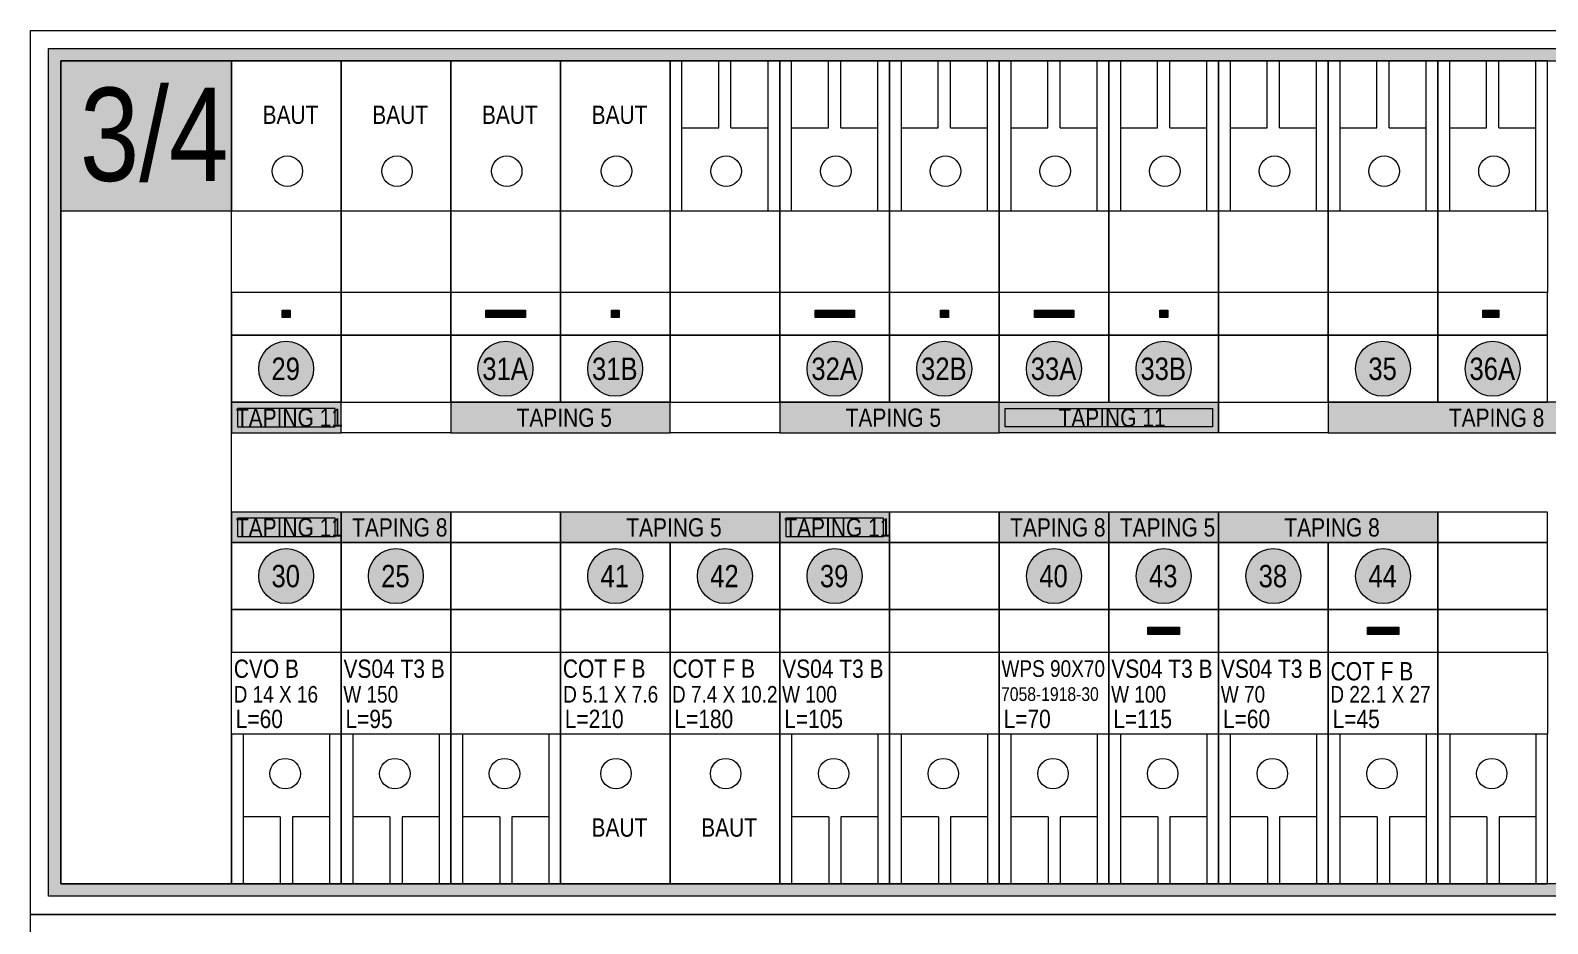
# Model space of a CAD drawing. Extents: x 23087 to 27682, y -101158 to -16840.
# Drawn here: x 27278.2 to 27527.2, y -101014.6 to -100868.1 of the extents above; entities that cross this region are included whole.
import ezdxf
from ezdxf.enums import TextEntityAlignment as Align

# ---------------------------------------------------------------- set-up
doc = ezdxf.new("R2010")
doc.units = 0
doc.header["$LTSCALE"] = 25
doc.header["$MEASUREMENT"] = 0
doc.layers.get('0').update_dxf_attribs({"linetype": 'CONTINUOUS'})
doc.layers.add('frame', color=7, linetype='CONTINUOUS')
doc.layers.add('PENJEPIT', color=7, linetype='CONTINUOUS')
doc.styles.add('721CNBT-ROM', font='swissc.ttf')
doc.styles.add('STYLE1', font='ARIALN.TTF')
doc.styles.add('SWIS', font='swissc.ttf')

msp = doc.modelspace()

# ---------------------------------------------------------------- hatches: boundary and pattern name
at = {"lineweight": 5, "true_color": 0xfb9d05}
h = msp.add_hatch(color=30, dxfattribs=at)
h.paths.add_polyline_path([(27281.24, -100871.1), (27675.24, -100871.1), (27675.24, -101010.1), (27281.24, -101010.1)])
h.paths.add_polyline_path([(27283.24, -100873.1), (27673.24, -100873.1), (27673.24, -101008.1), (27283.24, -101008.1)], flags=16)
at = {"lineweight": 5, "true_color": 0x66ffff}
for points in [[(27311.24, -100873.1), (27283.24, -100873.1), (27283.24, -100897.7), (27311.24, -100897.7)], [(27319.59, -100914), (27320.89, -100914), (27320.89, -100915.2), (27319.59, -100915.2)], [(27353.01, -100914), (27354.3, -100914), (27354.3, -100915.2), (27353.01, -100915.2)], [(27354.3, -100914), (27355.59, -100914), (27355.59, -100915.2), (27354.3, -100915.2)], [(27355.59, -100914), (27356.89, -100914), (27356.89, -100915.2), (27355.59, -100915.2)], [(27356.89, -100914), (27358.18, -100914), (27358.18, -100915.2), (27356.89, -100915.2)], [(27358.18, -100914), (27359.47, -100914), (27359.47, -100915.2), (27358.18, -100915.2)], [(27373.59, -100914), (27374.89, -100914), (27374.89, -100915.2), (27373.59, -100915.2)], [(27407.01, -100914), (27408.3, -100914), (27408.3, -100915.2), (27407.01, -100915.2)], [(27408.3, -100914), (27409.59, -100914), (27409.59, -100915.2), (27408.3, -100915.2)], [(27409.59, -100914), (27410.89, -100914), (27410.89, -100915.2), (27409.59, -100915.2)], [(27410.89, -100914), (27412.18, -100914), (27412.18, -100915.2), (27410.89, -100915.2)], [(27412.18, -100914), (27413.47, -100914), (27413.47, -100915.2), (27412.18, -100915.2)], [(27427.59, -100914), (27428.89, -100914), (27428.89, -100915.2), (27427.59, -100915.2)], [(27443.01, -100914), (27444.3, -100914), (27444.3, -100915.2), (27443.01, -100915.2)], [(27444.3, -100914), (27445.59, -100914), (27445.59, -100915.2), (27444.3, -100915.2)], [(27445.59, -100914), (27446.89, -100914), (27446.89, -100915.2), (27445.59, -100915.2)], [(27446.89, -100914), (27448.18, -100914), (27448.18, -100915.2), (27446.89, -100915.2)], [(27448.18, -100914), (27449.47, -100914), (27449.47, -100915.2), (27448.18, -100915.2)], [(27463.59, -100914), (27464.89, -100914), (27464.89, -100915.2), (27463.59, -100915.2)], [(27516.62, -100914), (27517.91, -100914), (27517.91, -100915.2), (27516.62, -100915.2)], [(27517.91, -100914), (27519.2, -100914), (27519.2, -100915.2), (27517.91, -100915.2)], [(27329.24, -100929.1), (27311.24, -100929.1), (27311.24, -100934.1), (27329.24, -100934.1)], [(27473.24, -100934.1), (27437.24, -100934.1), (27437.24, -100929.1), (27473.24, -100929.1)], [(27329.24, -100947.1), (27311.24, -100947.1), (27311.24, -100952.1), (27329.24, -100952.1)], [(27419.24, -100947.1), (27401.24, -100947.1), (27401.24, -100952.1), (27419.24, -100952.1)], [(27461.65, -100966), (27462.95, -100966), (27462.95, -100967.2), (27461.65, -100967.2)], [(27462.95, -100966), (27464.24, -100966), (27464.24, -100967.2), (27462.95, -100967.2)], [(27464.24, -100966), (27465.53, -100966), (27465.53, -100967.2), (27464.24, -100967.2)], [(27465.53, -100966), (27466.83, -100966), (27466.83, -100967.2), (27465.53, -100967.2)], [(27497.65, -100966), (27498.95, -100966), (27498.95, -100967.2), (27497.65, -100967.2)], [(27498.95, -100966), (27500.24, -100966), (27500.24, -100967.2), (27498.95, -100967.2)], [(27500.24, -100966), (27501.53, -100966), (27501.53, -100967.2), (27500.24, -100967.2)], [(27501.53, -100966), (27502.83, -100966), (27502.83, -100967.2), (27501.53, -100967.2)]]:
    msp.add_hatch(color=131, dxfattribs=at).paths.add_polyline_path(points)
at = {"lineweight": 5, "true_color": 0xff99cc}
h = msp.add_hatch(color=231, dxfattribs=at)
edge = h.paths.add_edge_path()
edge.add_arc((27320.22, -100923.6), 4.51, 0, 360)
h = msp.add_hatch(color=231, dxfattribs=at)
edge = h.paths.add_edge_path()
edge.add_arc((27356.21, -100923.6), 4.51, 0, 360)
h = msp.add_hatch(color=231, dxfattribs=at)
edge = h.paths.add_edge_path()
edge.add_arc((27374.21, -100923.6), 4.51, 0, 360)
at = {"lineweight": 5, "true_color": 0xccffcc}
h = msp.add_hatch(color=254, dxfattribs=at)
edge = h.paths.add_edge_path()
edge.add_arc((27410.21, -100923.6), 4.51, 0, 360)
h = msp.add_hatch(color=254, dxfattribs=at)
edge = h.paths.add_edge_path()
edge.add_arc((27428.21, -100923.6), 4.51, 0, 360)
h = msp.add_hatch(color=254, dxfattribs=at)
edge = h.paths.add_edge_path()
edge.add_arc((27446.21, -100923.6), 4.51, 0, 360)
h = msp.add_hatch(color=254, dxfattribs=at)
edge = h.paths.add_edge_path()
edge.add_arc((27464.21, -100923.6), 4.51, 0, 360)
h = msp.add_hatch(color=254, dxfattribs=at)
edge = h.paths.add_edge_path()
edge.add_arc((27500.21, -100923.6), 4.51, 0, 360)
h = msp.add_hatch(color=254, dxfattribs=at)
edge = h.paths.add_edge_path()
edge.add_arc((27518.21, -100923.6), 4.51, 0, 360)
at = {"lineweight": 5, "true_color": 0xffff99}
for points in [[(27383.24, -100929.1), (27347.24, -100929.1), (27347.24, -100934.1), (27383.24, -100934.1)], [(27437.24, -100929.1), (27401.24, -100929.1), (27401.24, -100934.1), (27437.24, -100934.1)], [(27401.24, -100947.1), (27365.24, -100947.1), (27365.24, -100952.1), (27401.24, -100952.1)], [(27473.24, -100947.1), (27455.24, -100947.1), (27455.24, -100952.1), (27473.24, -100952.1)]]:
    msp.add_hatch(color=51, dxfattribs=at).paths.add_polyline_path(points)
at = {"lineweight": 5, "true_color": 0xc0c0c0}
for points in [[(27545.24, -100929.1), (27491.24, -100929.1), (27491.24, -100934.1), (27545.24, -100934.1)], [(27347.24, -100947.1), (27329.24, -100947.1), (27329.24, -100952.1), (27347.24, -100952.1)], [(27455.24, -100947.1), (27437.24, -100947.1), (27437.24, -100952.1), (27455.24, -100952.1)], [(27509.24, -100947.1), (27473.24, -100947.1), (27473.24, -100952.1), (27509.24, -100952.1)]]:
    msp.add_hatch(color=9, dxfattribs=at).paths.add_polyline_path(points)
at = {"lineweight": 5, "true_color": 0xffffff}
for points in [[(27328.24, -100930.1), (27312.24, -100930.1), (27312.24, -100933.1), (27328.24, -100933.1)], [(27472.24, -100933.1), (27438.24, -100933.1), (27438.24, -100930.1), (27472.24, -100930.1)], [(27328.24, -100948.1), (27312.24, -100948.1), (27312.24, -100951.1), (27328.24, -100951.1)], [(27418.24, -100948.1), (27402.24, -100948.1), (27402.24, -100951.1), (27418.24, -100951.1)]]:
    msp.add_hatch(color=7, dxfattribs=at).paths.add_polyline_path(points)
at = {"lineweight": 5, "true_color": 0xb4ff00}
h = msp.add_hatch(color=60, dxfattribs=at)
edge = h.paths.add_edge_path()
edge.add_arc((27320.22, -100957.6), 4.51, 0, 360)
at = {"lineweight": 5, "true_color": 0xccffcc}
h = msp.add_hatch(color=254, dxfattribs=at)
edge = h.paths.add_edge_path()
edge.add_arc((27338.22, -100957.6), 4.51, 0, 360)
at = {"lineweight": 5, "true_color": 0xff99cc}
h = msp.add_hatch(color=231, dxfattribs=at)
edge = h.paths.add_edge_path()
edge.add_arc((27374.22, -100957.6), 4.51, 0, 360)
h = msp.add_hatch(color=231, dxfattribs=at)
edge = h.paths.add_edge_path()
edge.add_arc((27392.22, -100957.6), 4.51, 0, 360)
at = {"lineweight": 5, "true_color": 0xccffcc}
h = msp.add_hatch(color=254, dxfattribs=at)
edge = h.paths.add_edge_path()
edge.add_arc((27410.22, -100957.6), 4.51, 0, 360)
at = {"lineweight": 5, "true_color": 0xc0c0c0}
h = msp.add_hatch(color=9, dxfattribs=at)
edge = h.paths.add_edge_path()
edge.add_arc((27446.22, -100957.6), 4.51, 0, 360)
at = {"lineweight": 5, "true_color": 0xccffcc}
h = msp.add_hatch(color=254, dxfattribs=at)
edge = h.paths.add_edge_path()
edge.add_arc((27464.22, -100957.6), 4.51, 0, 360)
h = msp.add_hatch(color=254, dxfattribs=at)
edge = h.paths.add_edge_path()
edge.add_arc((27482.22, -100957.6), 4.51, 0, 360)
at = {"lineweight": 5, "true_color": 0xff99cc}
h = msp.add_hatch(color=231, dxfattribs=at)
edge = h.paths.add_edge_path()
edge.add_arc((27500.22, -100957.6), 4.51, 0, 360)

# ---------------------------------------------------------------- linework, layer by layer
at = {"lineweight": 5}
for points in [[(27278.24, -100868.1), (27678.24, -100868.1), (27678.24, -101013.1), (27278.24, -101013.1)], [(27281.24, -100871.1), (27675.24, -100871.1), (27675.24, -101010.1), (27281.24, -101010.1)], [(27283.24, -100873.1), (27673.24, -100873.1), (27673.24, -101008.1), (27283.24, -101008.1)], [(27311.24, -100873.1), (27283.24, -100873.1), (27283.24, -101008.1), (27311.24, -101008.1)], [(27311.24, -100897.7), (27329.24, -100897.7), (27329.24, -100911.1), (27311.24, -100911.1)], [(27329.24, -100897.7), (27347.24, -100897.7), (27347.24, -100911.1), (27329.24, -100911.1)], [(27347.24, -100897.7), (27365.24, -100897.7), (27365.24, -100911.1), (27347.24, -100911.1)], [(27365.24, -100897.7), (27383.24, -100897.7), (27383.24, -100911.1), (27365.24, -100911.1)], [(27383.24, -100897.7), (27401.24, -100897.7), (27401.24, -100911.1), (27383.24, -100911.1)], [(27401.24, -100897.7), (27419.24, -100897.7), (27419.24, -100911.1), (27401.24, -100911.1)], [(27419.24, -100897.7), (27437.24, -100897.7), (27437.24, -100911.1), (27419.24, -100911.1)], [(27437.24, -100897.7), (27455.24, -100897.7), (27455.24, -100911.1), (27437.24, -100911.1)], [(27455.24, -100897.7), (27473.24, -100897.7), (27473.24, -100911.1), (27455.24, -100911.1)], [(27473.24, -100897.7), (27491.24, -100897.7), (27491.24, -100911.1), (27473.24, -100911.1)], [(27491.24, -100897.7), (27509.24, -100897.7), (27509.24, -100911.1), (27491.24, -100911.1)], [(27509.24, -100897.7), (27527.24, -100897.7), (27527.24, -100911.1), (27509.24, -100911.1)], [(27319.59, -100914), (27320.89, -100914), (27320.89, -100915.2), (27319.59, -100915.2)], [(27353.01, -100914), (27354.3, -100914), (27354.3, -100915.2), (27353.01, -100915.2)], [(27354.3, -100914), (27355.59, -100914), (27355.59, -100915.2), (27354.3, -100915.2)], [(27355.59, -100914), (27356.89, -100914), (27356.89, -100915.2), (27355.59, -100915.2)], [(27356.89, -100914), (27358.18, -100914), (27358.18, -100915.2), (27356.89, -100915.2)], [(27358.18, -100914), (27359.47, -100914), (27359.47, -100915.2), (27358.18, -100915.2)], [(27373.59, -100914), (27374.89, -100914), (27374.89, -100915.2), (27373.59, -100915.2)], [(27407.01, -100914), (27408.3, -100914), (27408.3, -100915.2), (27407.01, -100915.2)], [(27408.3, -100914), (27409.59, -100914), (27409.59, -100915.2), (27408.3, -100915.2)], [(27409.59, -100914), (27410.89, -100914), (27410.89, -100915.2), (27409.59, -100915.2)], [(27410.89, -100914), (27412.18, -100914), (27412.18, -100915.2), (27410.89, -100915.2)], [(27412.18, -100914), (27413.47, -100914), (27413.47, -100915.2), (27412.18, -100915.2)], [(27427.59, -100914), (27428.89, -100914), (27428.89, -100915.2), (27427.59, -100915.2)], [(27443.01, -100914), (27444.3, -100914), (27444.3, -100915.2), (27443.01, -100915.2)], [(27444.3, -100914), (27445.59, -100914), (27445.59, -100915.2), (27444.3, -100915.2)], [(27445.59, -100914), (27446.89, -100914), (27446.89, -100915.2), (27445.59, -100915.2)], [(27446.89, -100914), (27448.18, -100914), (27448.18, -100915.2), (27446.89, -100915.2)], [(27448.18, -100914), (27449.47, -100914), (27449.47, -100915.2), (27448.18, -100915.2)], [(27463.59, -100914), (27464.89, -100914), (27464.89, -100915.2), (27463.59, -100915.2)], [(27516.62, -100914), (27517.91, -100914), (27517.91, -100915.2), (27516.62, -100915.2)], [(27517.91, -100914), (27519.2, -100914), (27519.2, -100915.2), (27517.91, -100915.2)], [(27311.24, -100929.1), (27329.24, -100929.1), (27329.24, -100918.1), (27311.24, -100918.1)], [(27329.24, -100929.1), (27347.24, -100929.1), (27347.24, -100918.1), (27329.24, -100918.1)], [(27347.24, -100929.1), (27365.24, -100929.1), (27365.24, -100918.1), (27347.24, -100918.1)], [(27365.24, -100929.1), (27383.24, -100929.1), (27383.24, -100918.1), (27365.24, -100918.1)], [(27383.24, -100929.1), (27401.24, -100929.1), (27401.24, -100918.1), (27383.24, -100918.1)], [(27401.24, -100929.1), (27419.24, -100929.1), (27419.24, -100918.1), (27401.24, -100918.1)], [(27419.24, -100929.1), (27437.24, -100929.1), (27437.24, -100918.1), (27419.24, -100918.1)], [(27437.24, -100929.1), (27455.24, -100929.1), (27455.24, -100918.1), (27437.24, -100918.1)], [(27455.24, -100929.1), (27473.24, -100929.1), (27473.24, -100918.1), (27455.24, -100918.1)], [(27473.24, -100929.1), (27491.24, -100929.1), (27491.24, -100918.1), (27473.24, -100918.1)], [(27491.24, -100929.1), (27509.24, -100929.1), (27509.24, -100918.1), (27491.24, -100918.1)], [(27509.24, -100929.1), (27527.24, -100929.1), (27527.24, -100918.1), (27509.24, -100918.1)], [(27329.24, -100929.1), (27311.24, -100929.1), (27311.24, -100934.1), (27329.24, -100934.1)], [(27347.24, -100934.1), (27329.24, -100934.1), (27329.24, -100929.1), (27347.24, -100929.1)], [(27383.24, -100929.1), (27347.24, -100929.1), (27347.24, -100934.1), (27383.24, -100934.1)], [(27401.24, -100934.1), (27383.24, -100934.1), (27383.24, -100929.1), (27401.24, -100929.1)], [(27437.24, -100929.1), (27401.24, -100929.1), (27401.24, -100934.1), (27437.24, -100934.1)], [(27473.24, -100934.1), (27437.24, -100934.1), (27437.24, -100929.1), (27473.24, -100929.1)], [(27491.24, -100934.1), (27473.24, -100934.1), (27473.24, -100929.1), (27491.24, -100929.1)], [(27545.24, -100929.1), (27491.24, -100929.1), (27491.24, -100934.1), (27545.24, -100934.1)], [(27328.24, -100930.1), (27312.24, -100930.1), (27312.24, -100933.1), (27328.24, -100933.1)], [(27472.24, -100933.1), (27438.24, -100933.1), (27438.24, -100930.1), (27472.24, -100930.1)], [(27329.24, -100947.1), (27311.24, -100947.1), (27311.24, -100952.1), (27329.24, -100952.1)], [(27328.24, -100948.1), (27312.24, -100948.1), (27312.24, -100951.1), (27328.24, -100951.1)], [(27347.24, -100947.1), (27329.24, -100947.1), (27329.24, -100952.1), (27347.24, -100952.1)], [(27365.24, -100947.1), (27347.24, -100947.1), (27347.24, -100952.1), (27365.24, -100952.1)], [(27401.24, -100947.1), (27365.24, -100947.1), (27365.24, -100952.1), (27401.24, -100952.1)], [(27419.24, -100947.1), (27401.24, -100947.1), (27401.24, -100952.1), (27419.24, -100952.1)], [(27418.24, -100948.1), (27402.24, -100948.1), (27402.24, -100951.1), (27418.24, -100951.1)], [(27437.24, -100947.1), (27419.24, -100947.1), (27419.24, -100952.1), (27437.24, -100952.1)], [(27455.24, -100947.1), (27437.24, -100947.1), (27437.24, -100952.1), (27455.24, -100952.1)], [(27473.24, -100947.1), (27455.24, -100947.1), (27455.24, -100952.1), (27473.24, -100952.1)], [(27509.24, -100947.1), (27473.24, -100947.1), (27473.24, -100952.1), (27509.24, -100952.1)], [(27527.24, -100947.1), (27509.24, -100947.1), (27509.24, -100952.1), (27527.24, -100952.1)], [(27329.24, -100952.1), (27311.24, -100952.1), (27311.24, -100963.1), (27329.24, -100963.1)], [(27347.24, -100952.1), (27329.24, -100952.1), (27329.24, -100963.1), (27347.24, -100963.1)], [(27365.24, -100952.1), (27347.24, -100952.1), (27347.24, -100963.1), (27365.24, -100963.1)], [(27383.24, -100952.1), (27365.24, -100952.1), (27365.24, -100963.1), (27383.24, -100963.1)], [(27401.24, -100952.1), (27383.24, -100952.1), (27383.24, -100963.1), (27401.24, -100963.1)], [(27419.24, -100952.1), (27401.24, -100952.1), (27401.24, -100963.1), (27419.24, -100963.1)], [(27437.24, -100952.1), (27419.24, -100952.1), (27419.24, -100963.1), (27437.24, -100963.1)], [(27455.24, -100952.1), (27437.24, -100952.1), (27437.24, -100963.1), (27455.24, -100963.1)], [(27473.24, -100952.1), (27455.24, -100952.1), (27455.24, -100963.1), (27473.24, -100963.1)], [(27491.24, -100952.1), (27473.24, -100952.1), (27473.24, -100963.1), (27491.24, -100963.1)], [(27509.24, -100952.1), (27491.24, -100952.1), (27491.24, -100963.1), (27509.24, -100963.1)], [(27527.24, -100952.1), (27509.24, -100952.1), (27509.24, -100963.1), (27527.24, -100963.1)], [(27461.65, -100966), (27462.95, -100966), (27462.95, -100967.2), (27461.65, -100967.2)], [(27462.95, -100966), (27464.24, -100966), (27464.24, -100967.2), (27462.95, -100967.2)], [(27464.24, -100966), (27465.53, -100966), (27465.53, -100967.2), (27464.24, -100967.2)], [(27465.53, -100966), (27466.83, -100966), (27466.83, -100967.2), (27465.53, -100967.2)], [(27497.65, -100966), (27498.95, -100966), (27498.95, -100967.2), (27497.65, -100967.2)], [(27498.95, -100966), (27500.24, -100966), (27500.24, -100967.2), (27498.95, -100967.2)], [(27500.24, -100966), (27501.53, -100966), (27501.53, -100967.2), (27500.24, -100967.2)], [(27501.53, -100966), (27502.83, -100966), (27502.83, -100967.2), (27501.53, -100967.2)], [(27329.24, -100983.5), (27311.24, -100983.5), (27311.24, -100970.1), (27329.24, -100970.1)], [(27347.24, -100983.5), (27329.24, -100983.5), (27329.24, -100970.1), (27347.24, -100970.1)], [(27365.24, -100983.5), (27347.24, -100983.5), (27347.24, -100970.1), (27365.24, -100970.1)], [(27383.24, -100983.5), (27365.24, -100983.5), (27365.24, -100970.1), (27383.24, -100970.1)], [(27401.24, -100983.5), (27383.24, -100983.5), (27383.24, -100970.1), (27401.24, -100970.1)], [(27419.24, -100983.5), (27401.24, -100983.5), (27401.24, -100970.1), (27419.24, -100970.1)], [(27437.24, -100983.5), (27419.24, -100983.5), (27419.24, -100970.1), (27437.24, -100970.1)], [(27455.24, -100983.5), (27437.24, -100983.5), (27437.24, -100970.1), (27455.24, -100970.1)], [(27473.24, -100983.5), (27455.24, -100983.5), (27455.24, -100970.1), (27473.24, -100970.1)], [(27491.24, -100983.5), (27473.24, -100983.5), (27473.24, -100970.1), (27491.24, -100970.1)], [(27509.24, -100983.5), (27491.24, -100983.5), (27491.24, -100970.1), (27509.24, -100970.1)], [(27527.24, -100983.5), (27509.24, -100983.5), (27509.24, -100970.1), (27527.24, -100970.1)], [(27278.24, -101013.1), (27578.24, -101013.1), (27578.24, -101158.1), (27278.24, -101158.1)]]:
    msp.add_lwpolyline(points, close=True, dxfattribs=at)
at = {"color": 0, "linetype": 'ByBlock', "lineweight": 5}
for points in [[(27311.24, -100918.1), (27329.24, -100918.1), (27329.24, -100911.1), (27311.24, -100911.1)], [(27329.24, -100918.1), (27347.24, -100918.1), (27347.24, -100911.1), (27329.24, -100911.1)], [(27347.24, -100918.1), (27365.24, -100918.1), (27365.24, -100911.1), (27347.24, -100911.1)], [(27365.24, -100918.1), (27383.24, -100918.1), (27383.24, -100911.1), (27365.24, -100911.1)], [(27383.24, -100918.1), (27401.24, -100918.1), (27401.24, -100911.1), (27383.24, -100911.1)], [(27401.24, -100918.1), (27419.24, -100918.1), (27419.24, -100911.1), (27401.24, -100911.1)], [(27419.24, -100918.1), (27437.24, -100918.1), (27437.24, -100911.1), (27419.24, -100911.1)], [(27437.24, -100918.1), (27455.24, -100918.1), (27455.24, -100911.1), (27437.24, -100911.1)], [(27455.24, -100918.1), (27473.24, -100918.1), (27473.24, -100911.1), (27455.24, -100911.1)], [(27473.24, -100918.1), (27491.24, -100918.1), (27491.24, -100911.1), (27473.24, -100911.1)], [(27491.24, -100918.1), (27509.24, -100918.1), (27509.24, -100911.1), (27491.24, -100911.1)], [(27509.24, -100918.1), (27527.24, -100918.1), (27527.24, -100911.1), (27509.24, -100911.1)], [(27329.24, -100963.1), (27311.24, -100963.1), (27311.24, -100970.1), (27329.24, -100970.1)], [(27347.24, -100963.1), (27329.24, -100963.1), (27329.24, -100970.1), (27347.24, -100970.1)], [(27365.24, -100963.1), (27347.24, -100963.1), (27347.24, -100970.1), (27365.24, -100970.1)], [(27383.24, -100963.1), (27365.24, -100963.1), (27365.24, -100970.1), (27383.24, -100970.1)], [(27401.24, -100963.1), (27383.24, -100963.1), (27383.24, -100970.1), (27401.24, -100970.1)], [(27419.24, -100963.1), (27401.24, -100963.1), (27401.24, -100970.1), (27419.24, -100970.1)], [(27437.24, -100963.1), (27419.24, -100963.1), (27419.24, -100970.1), (27437.24, -100970.1)], [(27455.24, -100963.1), (27437.24, -100963.1), (27437.24, -100970.1), (27455.24, -100970.1)], [(27473.24, -100963.1), (27455.24, -100963.1), (27455.24, -100970.1), (27473.24, -100970.1)], [(27491.24, -100963.1), (27473.24, -100963.1), (27473.24, -100970.1), (27491.24, -100970.1)], [(27509.24, -100963.1), (27491.24, -100963.1), (27491.24, -100970.1), (27509.24, -100970.1)], [(27527.24, -100963.1), (27509.24, -100963.1), (27509.24, -100970.1), (27527.24, -100970.1)]]:
    msp.add_lwpolyline(points, close=True, dxfattribs=at)
at = {"color": 160, "lineweight": 5}
for centre in [(27320.42, -100891.2), (27338.42, -100891.2), (27356.42, -100891.2), (27374.42, -100891.2), (27410.42, -100891.2), (27446.42, -100891.2), (27482.42, -100891.2), (27518.42, -100891.2), (27320.06, -100990), (27356.06, -100990), (27374.35, -100990), (27392.35, -100990), (27428.06, -100990), (27464.06, -100990), (27500.06, -100990)]:
    msp.add_circle(centre, 2.5, dxfattribs=at)
at = {"lineweight": 5}
for centre in [(27320.22, -100923.6), (27356.21, -100923.6), (27374.21, -100923.6), (27410.21, -100923.6), (27428.21, -100923.6), (27446.21, -100923.6), (27464.21, -100923.6), (27500.21, -100923.6), (27518.21, -100923.6), (27320.22, -100957.6), (27338.22, -100957.6), (27374.22, -100957.6), (27392.22, -100957.6), (27410.22, -100957.6), (27446.22, -100957.6), (27464.22, -100957.6), (27482.22, -100957.6), (27500.22, -100957.6)]:
    msp.add_circle(centre, 4.51, dxfattribs=at)
at = {"layer": 'frame', "lineweight": 5}
msp.add_lwpolyline([(27311.24, -100873.1), (27283.24, -100873.1), (27283.24, -100897.7), (27311.24, -100897.7)], close=True, dxfattribs=at)
msp.add_lwpolyline([(27311.24, -100873.1), (27283.24, -100873.1), (27283.24, -100897.7), (27311.24, -100897.7)], close=True, dxfattribs=at)
msp.add_lwpolyline([(27311.24, -100873.1), (27283.24, -100873.1), (27283.24, -100897.7), (27311.24, -100897.7)], close=True, dxfattribs=at)
msp.add_lwpolyline([(27311.24, -100873.1), (27283.24, -100873.1), (27283.24, -100897.7), (27311.24, -100897.7)], close=True, dxfattribs=at)
msp.add_lwpolyline([(27311.24, -100873.1), (27283.24, -100873.1), (27283.24, -100897.7), (27311.24, -100897.7)], close=True, dxfattribs=at)
msp.add_lwpolyline([(27311.24, -100873.1), (27283.24, -100873.1), (27283.24, -100897.7), (27311.24, -100897.7)], close=True, dxfattribs=at)
msp.add_lwpolyline([(27311.24, -100873.1), (27283.24, -100873.1), (27283.24, -100897.7), (27311.24, -100897.7)], close=True, dxfattribs=at)
msp.add_lwpolyline([(27311.24, -100873.1), (27283.24, -100873.1), (27283.24, -100897.7), (27311.24, -100897.7)], close=True, dxfattribs=at)
msp.add_lwpolyline([(27311.24, -100873.1), (27283.24, -100873.1), (27283.24, -100897.7), (27311.24, -100897.7)], close=True, dxfattribs=at)
msp.add_lwpolyline([(27311.24, -100873.1), (27283.24, -100873.1), (27283.24, -100897.7), (27311.24, -100897.7)], close=True, dxfattribs=at)
at = {"layer": 'PENJEPIT', "color": 160, "lineweight": 5}
for p, q in [((27391.22, -100884.1), (27391.22, -100873.1)), ((27393.22, -100884.1), (27393.22, -100873.1)), ((27409.22, -100884.1), (27409.22, -100873.1)), ((27411.22, -100884.1), (27411.22, -100873.1)), ((27427.22, -100884.1), (27427.22, -100873.1)), ((27429.22, -100884.1), (27429.22, -100873.1)), ((27445.22, -100884.1), (27445.22, -100873.1)), ((27447.22, -100884.1), (27447.22, -100873.1)), ((27463.22, -100884.1), (27463.22, -100873.1)), ((27465.22, -100884.1), (27465.22, -100873.1)), ((27481.22, -100884.1), (27481.22, -100873.1)), ((27483.22, -100884.1), (27483.22, -100873.1)), ((27499.22, -100884.1), (27499.22, -100873.1)), ((27501.22, -100884.1), (27501.22, -100873.1)), ((27517.22, -100884.1), (27517.22, -100873.1)), ((27519.22, -100884.1), (27519.22, -100873.1)), ((27385.12, -100884.1), (27391.22, -100884.1)), ((27393.22, -100884.1), (27399.32, -100884.1)), ((27403.12, -100884.1), (27409.22, -100884.1)), ((27411.22, -100884.1), (27417.32, -100884.1)), ((27421.12, -100884.1), (27427.22, -100884.1)), ((27429.22, -100884.1), (27435.32, -100884.1)), ((27439.12, -100884.1), (27445.22, -100884.1)), ((27447.22, -100884.1), (27453.32, -100884.1)), ((27457.12, -100884.1), (27463.22, -100884.1)), ((27465.22, -100884.1), (27471.32, -100884.1)), ((27475.12, -100884.1), (27481.22, -100884.1)), ((27483.22, -100884.1), (27489.32, -100884.1)), ((27493.12, -100884.1), (27499.22, -100884.1)), ((27501.22, -100884.1), (27507.32, -100884.1)), ((27511.12, -100884.1), (27517.22, -100884.1)), ((27519.22, -100884.1), (27525.32, -100884.1)), ((27319.26, -100997.1), (27313.16, -100997.1)), ((27319.26, -100997.1), (27319.26, -101008.1)), ((27321.26, -100997.1), (27321.26, -101008.1)), ((27327.36, -100997.1), (27321.26, -100997.1)), ((27337.26, -100997.1), (27331.16, -100997.1)), ((27337.26, -100997.1), (27337.26, -101008.1)), ((27339.26, -100997.1), (27339.26, -101008.1)), ((27345.36, -100997.1), (27339.26, -100997.1)), ((27355.26, -100997.1), (27349.16, -100997.1)), ((27355.26, -100997.1), (27355.26, -101008.1)), ((27357.26, -100997.1), (27357.26, -101008.1)), ((27363.36, -100997.1), (27357.26, -100997.1)), ((27409.26, -100997.1), (27403.16, -100997.1)), ((27409.26, -100997.1), (27409.26, -101008.1)), ((27411.26, -100997.1), (27411.26, -101008.1)), ((27417.36, -100997.1), (27411.26, -100997.1)), ((27427.26, -100997.1), (27421.16, -100997.1)), ((27427.26, -100997.1), (27427.26, -101008.1)), ((27429.26, -100997.1), (27429.26, -101008.1)), ((27435.36, -100997.1), (27429.26, -100997.1)), ((27445.26, -100997.1), (27439.16, -100997.1)), ((27445.26, -100997.1), (27445.26, -101008.1)), ((27447.26, -100997.1), (27447.26, -101008.1)), ((27453.36, -100997.1), (27447.26, -100997.1)), ((27463.26, -100997.1), (27457.16, -100997.1)), ((27463.26, -100997.1), (27463.26, -101008.1)), ((27465.26, -100997.1), (27465.26, -101008.1)), ((27471.36, -100997.1), (27465.26, -100997.1)), ((27481.26, -100997.1), (27475.16, -100997.1)), ((27481.26, -100997.1), (27481.26, -101008.1)), ((27483.26, -100997.1), (27483.26, -101008.1)), ((27489.36, -100997.1), (27483.26, -100997.1)), ((27499.26, -100997.1), (27493.16, -100997.1)), ((27499.26, -100997.1), (27499.26, -101008.1)), ((27501.26, -100997.1), (27501.26, -101008.1)), ((27507.36, -100997.1), (27501.26, -100997.1)), ((27517.26, -100997.1), (27511.16, -100997.1)), ((27517.26, -100997.1), (27517.26, -101008.1)), ((27519.26, -100997.1), (27519.26, -101008.1)), ((27525.36, -100997.1), (27519.26, -100997.1))]:
    msp.add_line(p, q, dxfattribs=at)
at = {"layer": 'PENJEPIT', "color": 0, "linetype": 'ByBlock', "lineweight": 5}
for points in [[(27311.24, -100897.7), (27329.24, -100897.7), (27329.24, -100873.1), (27311.24, -100873.1)], [(27329.24, -100897.7), (27347.24, -100897.7), (27347.24, -100873.1), (27329.24, -100873.1)], [(27347.24, -100897.7), (27365.24, -100897.7), (27365.24, -100873.1), (27347.24, -100873.1)], [(27365.24, -100897.7), (27383.24, -100897.7), (27383.24, -100873.1), (27365.24, -100873.1)], [(27383.24, -100897.7), (27401.24, -100897.7), (27401.24, -100873.1), (27383.24, -100873.1)], [(27401.24, -100897.7), (27419.24, -100897.7), (27419.24, -100873.1), (27401.24, -100873.1)], [(27419.24, -100897.7), (27437.24, -100897.7), (27437.24, -100873.1), (27419.24, -100873.1)], [(27437.24, -100897.7), (27455.24, -100897.7), (27455.24, -100873.1), (27437.24, -100873.1)], [(27455.24, -100897.7), (27473.24, -100897.7), (27473.24, -100873.1), (27455.24, -100873.1)], [(27473.24, -100897.7), (27491.24, -100897.7), (27491.24, -100873.1), (27473.24, -100873.1)], [(27491.24, -100897.7), (27509.24, -100897.7), (27509.24, -100873.1), (27491.24, -100873.1)], [(27509.24, -100897.7), (27527.24, -100897.7), (27527.24, -100873.1), (27509.24, -100873.1)], [(27329.24, -100983.5), (27311.24, -100983.5), (27311.24, -101008.1), (27329.24, -101008.1)], [(27347.24, -100983.5), (27329.24, -100983.5), (27329.24, -101008.1), (27347.24, -101008.1)], [(27365.24, -100983.5), (27347.24, -100983.5), (27347.24, -101008.1), (27365.24, -101008.1)], [(27383.24, -100983.5), (27365.24, -100983.5), (27365.24, -101008.1), (27383.24, -101008.1)], [(27401.24, -100983.5), (27383.24, -100983.5), (27383.24, -101008.1), (27401.24, -101008.1)], [(27419.24, -100983.5), (27401.24, -100983.5), (27401.24, -101008.1), (27419.24, -101008.1)], [(27437.24, -100983.5), (27419.24, -100983.5), (27419.24, -101008.1), (27437.24, -101008.1)], [(27455.24, -100983.5), (27437.24, -100983.5), (27437.24, -101008.1), (27455.24, -101008.1)], [(27473.24, -100983.5), (27455.24, -100983.5), (27455.24, -101008.1), (27473.24, -101008.1)], [(27491.24, -100983.5), (27473.24, -100983.5), (27473.24, -101008.1), (27491.24, -101008.1)], [(27509.24, -100983.5), (27491.24, -100983.5), (27491.24, -101008.1), (27509.24, -101008.1)], [(27527.24, -100983.5), (27509.24, -100983.5), (27509.24, -101008.1), (27527.24, -101008.1)]]:
    msp.add_lwpolyline(points, close=True, dxfattribs=at)
at = {"layer": 'PENJEPIT', "color": 160, "lineweight": 5}
for points in [[(27385.12, -100897.7), (27399.32, -100897.7), (27399.32, -100873.1), (27385.12, -100873.1)], [(27403.12, -100897.7), (27417.32, -100897.7), (27417.32, -100873.1), (27403.12, -100873.1)], [(27421.12, -100897.7), (27435.32, -100897.7), (27435.32, -100873.1), (27421.12, -100873.1)], [(27439.12, -100897.7), (27453.32, -100897.7), (27453.32, -100873.1), (27439.12, -100873.1)], [(27457.12, -100897.7), (27471.32, -100897.7), (27471.32, -100873.1), (27457.12, -100873.1)], [(27475.12, -100897.7), (27489.32, -100897.7), (27489.32, -100873.1), (27475.12, -100873.1)], [(27493.12, -100897.7), (27507.32, -100897.7), (27507.32, -100873.1), (27493.12, -100873.1)], [(27511.12, -100897.7), (27525.32, -100897.7), (27525.32, -100873.1), (27511.12, -100873.1)], [(27327.36, -100983.5), (27313.16, -100983.5), (27313.16, -101008.1), (27327.36, -101008.1)], [(27345.36, -100983.5), (27331.16, -100983.5), (27331.16, -101008.1), (27345.36, -101008.1)], [(27363.36, -100983.5), (27349.16, -100983.5), (27349.16, -101008.1), (27363.36, -101008.1)], [(27417.36, -100983.5), (27403.16, -100983.5), (27403.16, -101008.1), (27417.36, -101008.1)], [(27435.36, -100983.5), (27421.16, -100983.5), (27421.16, -101008.1), (27435.36, -101008.1)], [(27453.36, -100983.5), (27439.16, -100983.5), (27439.16, -101008.1), (27453.36, -101008.1)], [(27471.36, -100983.5), (27457.16, -100983.5), (27457.16, -101008.1), (27471.36, -101008.1)], [(27489.36, -100983.5), (27475.16, -100983.5), (27475.16, -101008.1), (27489.36, -101008.1)], [(27507.36, -100983.5), (27493.16, -100983.5), (27493.16, -101008.1), (27507.36, -101008.1)], [(27525.36, -100983.5), (27511.16, -100983.5), (27511.16, -101008.1), (27525.36, -101008.1)]]:
    msp.add_lwpolyline(points, close=True, dxfattribs=at)
for centre in [(27392.42, -100891.2), (27428.42, -100891.2), (27464.42, -100891.2), (27500.42, -100891.2), (27338.06, -100990), (27410.06, -100990), (27446.06, -100990), (27482.06, -100990), (27518.06, -100990)]:
    msp.add_circle(centre, 2.5, dxfattribs=at)

# ---------------------------------------------------------------- texts
at = {"lineweight": 5, "style": 'SWIS'}
for s, height, p in [('BAUT', 3, (27316.35, -100881.94)), ('BAUT', 3, (27334.35, -100881.94)), ('BAUT', 3, (27352.35, -100881.94)), ('BAUT', 3, (27370.35, -100881.94)), ('1', 0.804, (27319.98, -100914.6)), ('2', 0.804, (27353.39, -100914.6)), ('3', 0.804, (27354.68, -100914.6)), ('4', 0.804, (27355.97, -100914.6)), ('5', 0.804, (27357.27, -100914.6)), ('6', 0.804, (27358.56, -100914.6)), ('1', 0.804, (27373.97, -100914.6)), ('2', 0.804, (27407.39, -100914.6)), ('3', 0.804, (27408.68, -100914.6)), ('4', 0.804, (27409.97, -100914.6)), ('5', 0.804, (27411.27, -100914.6)), ('6', 0.804, (27412.56, -100914.6)), ('1', 0.804, (27427.97, -100914.6)), ('2', 0.804, (27443.39, -100914.6)), ('3', 0.804, (27444.68, -100914.6)), ('4', 0.804, (27445.97, -100914.6)), ('5', 0.804, (27447.27, -100914.6)), ('6', 0.804, (27448.56, -100914.6)), ('1', 0.804, (27463.97, -100914.6)), ('2', 0.804, (27517, -100914.6)), ('4', 0.804, (27518.29, -100914.6)), ('TAPING 11', 3, (27311.97, -100931.62)), ('TAPING 5', 3, (27358.03, -100931.62)), ('TAPING 5', 3, (27412.03, -100931.62)), ('TAPING 11', 3, (27446.97, -100931.62)), ('TAPING 8', 3, (27511.03, -100931.62)), ('TAPING 11', 3, (27311.97, -100949.62)), ('TAPING 8', 3, (27331.03, -100949.62)), ('TAPING 5', 3, (27376.03, -100949.62)), ('TAPING 11', 3, (27401.97, -100949.62)), ('TAPING 8', 3, (27439.03, -100949.62)), ('TAPING 5', 3, (27457.03, -100949.62)), ('TAPING 8', 3, (27484.03, -100949.62)), ('1', 0.804, (27462.04, -100966.6)), ('3', 0.804, (27463.33, -100966.6)), ('4', 0.804, (27464.62, -100966.6)), ('5', 0.804, (27465.92, -100966.6)), ('1', 0.804, (27498.04, -100966.6)), ('3', 0.804, (27499.33, -100966.6)), ('4', 0.804, (27500.62, -100966.6)), ('5', 0.804, (27501.91, -100966.6)), ('CVO B', 3, (27311.63, -100972.79)), ('VS04 T3 B', 3, (27329.63, -100972.79)), ('COT F B', 3, (27365.63, -100972.78)), ('COT F B', 3, (27383.61, -100972.78)), ('VS04 T3 B', 3, (27401.63, -100972.79)), ('WPS 90X70', 2.724, (27437.6, -100972.77)), ('VS04 T3 B', 3, (27455.63, -100972.79)), ('VS04 T3 B', 3, (27473.63, -100972.79)), ('COT F B', 3, (27491.63, -100973.21)), ('D 14 X 16', 2.72, (27311.6, -100976.99)), ('W 150', 2.72, (27329.6, -100976.99)), ('D 5.1 X 7.6', 2.7202, (27365.68, -100976.99)), ('D 7.4 X 10.2', 2.7202, (27383.53, -100976.99)), ('W 100', 2.72, (27401.6, -100976.99)), ('7058-1918-30', 2.2484, (27437.54, -100976.96)), ('W 100', 2.72, (27455.6, -100976.99)), ('W 70', 2.72, (27473.6, -100976.99)), ('D 22.1 X 27', 2.7202, (27491.58, -100976.99)), ('L=60', 3, (27311.95, -100981.02)), ('L=95', 3, (27329.95, -100981.02)), ('L=210', 3, (27365.95, -100981.02)), ('L=180', 3, (27383.93, -100981.02)), ('L=105', 3, (27401.95, -100981.02)), ('L=70', 3, (27437.95, -100981.02)), ('L=115', 3, (27455.95, -100981.02)), ('L=60', 3, (27473.95, -100981.02)), ('L=45', 3, (27491.95, -100981.02)), ('BAUT', 3, (27370.33, -100998.84)), ('BAUT', 3, (27388.33, -100998.84))]:
    msp.add_text(s, height=height, dxfattribs=at).set_placement(p, align=Align.MIDDLE_LEFT)
at = {"color": 0, "lineweight": 5, "style": '721CNBT-ROM'}
for s, p in [('29', (27320.15, -100923.6)), ('31A', (27356.15, -100923.6)), ('31B', (27374.15, -100923.6)), ('32A', (27410.15, -100923.6)), ('32B', (27428.15, -100923.6)), ('33A', (27446.15, -100923.6)), ('33B', (27464.15, -100923.6)), ('35', (27500.15, -100923.6)), ('36A', (27518.15, -100923.6)), ('30', (27320.15, -100957.6)), ('25', (27338.15, -100957.6)), ('41', (27374.15, -100957.6)), ('42', (27392.15, -100957.6)), ('39', (27410.15, -100957.6)), ('40', (27446.15, -100957.6)), ('43', (27464.15, -100957.6)), ('38', (27482.15, -100957.6)), ('44', (27500.15, -100957.6))]:
    msp.add_text(s, height=3.667, dxfattribs=at).set_placement(p, align=Align.MIDDLE_CENTER)
at = {"color": 1, "linetype": 'ByBlock', "lineweight": 5, "insert": (27286.37, -100877.5), "char_height": 15.2917, "attachment_point": 1, "style": 'STYLE1'}
msp.add_mtext_dynamic_manual_height_columns('{\\C256;3/4}^I', width=528.6832, gutter_width=1, heights=[0], dxfattribs=at)

doc.saveas('drawing.dxf')
